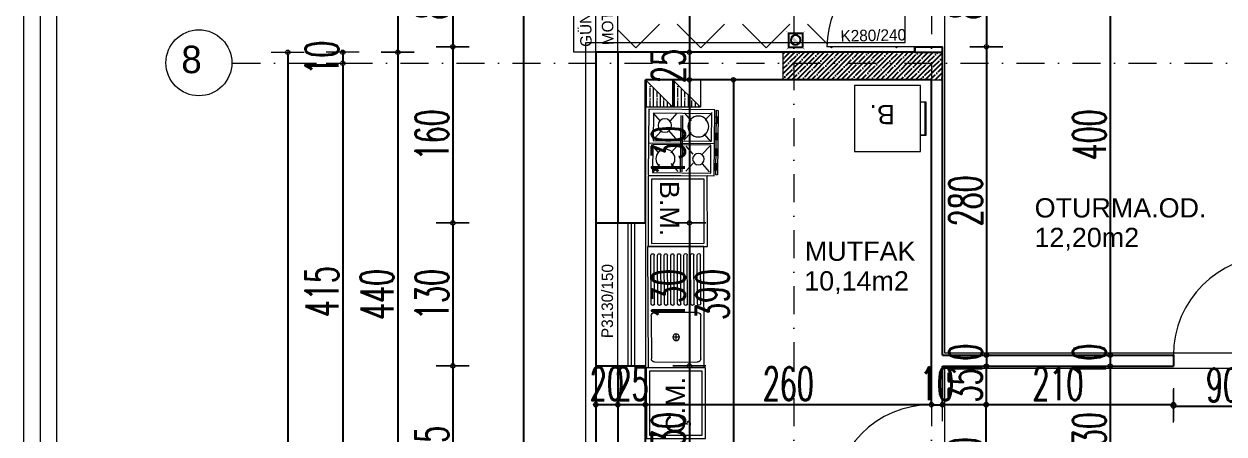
# Model space of a CAD drawing. Header units: millimetres. Extents: x -16104 to 67872, y -88009 to 12107.
# Drawn here: x 10302 to 11393, y 11078 to 11451 of the extents above; entities that cross this region are included whole.
import ezdxf

# ---------------------------------------------------------------- set-up
doc = ezdxf.new("R2010")
doc.units = ezdxf.units.MM
doc.linetypes.add('ACAD_ISO07W100', pattern=[3, 0, -3])
doc.linetypes.add('DASHDOTX2', pattern=[50.8, 25.4, -12.7, 0, -12.7])
doc.layers.get('0').update_dxf_attribs({"color": 241})
for name, color, linetype, lineweight in [('AKS', 1, 'ACAD_ISO07W100', 5), ('akslar', 144, 'Continuous', 20), ('baca', 46, 'Continuous', 5), ('balkon', 6, 'Continuous', 5), ('c05', 32, 'Continuous', 13), ('duvar', 123, 'Continuous', 25), ('emsal&kolon', 1, 'Continuous', 5), ('kapı', 3, 'Continuous', 5), ('OLCU', 54, 'Continuous', 13), ('pencere', 5, 'Continuous', 5), ('POZ', 36, 'Continuous', 18), ('SıVA', 40, 'Continuous', 9), ('tefriş', 30, 'Continuous', 5), ('ÖLÇÜ', 252, 'Continuous', 20)]:
    doc.layers.add(name, color=color, linetype=linetype, lineweight=lineweight)
doc.styles.add('DIM', font='Txttw.shx', dxfattribs={"width": 0.6})
doc.styles.add('M2', font='stylu.ttf', dxfattribs={"height": 10})
doc.dimstyles.new('50', dxfattribs={"dimscale": 0, "dimtxt": 30, "dimasz": 1, "dimexe": 0, "dimexo": 2, "dimgap": 4, "dimtad": 1, "dimdec": 0, "dimzin": 0, "dimdsep": 46, "dimtxsty": 'DIM', "dimblk1": 'DOT', "dimblk2": 'DOT', "dimsah": 1, "dimcen": 1.5, "dimdle": 3, "dimse1": 1, "dimse2": 1, "dimclrd": 256, "dimclre": 9, "dimclrt": 256, "dimadec": 0, "dimazin": 0, "dimtfac": 0.24, "dimtdec": 0, "dimtix": 1, "dimtmove": 2, "dimatfit": 3, "dimldrblk": 'DOT', "dimfxl": 0, "dimtolj": 1, "dimtzin": 15, "dimarcsym": 0})

# ---------------------------------------------------------------- blocks, each defined once
blk = doc.blocks.new('DOT')
for p, q in [((0, 15), (0, -15)), ((-2, 0), (0, 0)), ((2, 0), (0, 0))]:
    blk.add_line(p, q)
blk.add_circle((0, 0), 2)
blk = doc.blocks.new('*D976')
at = {"layer": 'Defpoints', "color": 0, "transparency": 16777216}
for p in [(10907.2, 11575), (10907.2, 11425), (10907.2, 11425)]:
    blk.add_point(p, dxfattribs=at)
at = {"layer": 'OLCU', "lineweight": -2, "transparency": 16777216}
blk.add_line((10907.2, 11574), (10907.2, 11426), dxfattribs=at)
for p, rotation in [((10907.2, 11575), 90), ((10907.2, 11425), 270)]:
    blk.add_blockref('DOT', p, dxfattribs=dict(at, rotation=rotation))
at = {"layer": 'OLCU', "transparency": 16777216, "insert": (10888.2, 11500), "char_height": 30, "attachment_point": 5, "rotation": 90, "style": 'DIM'}
blk.add_mtext('\\A1;150', dxfattribs=at)
blk = doc.blocks.new('*D977')
at = {"layer": 'Defpoints', "color": 0, "transparency": 16777216}
for p in [(10907.2, 11425), (10907.2, 11400), (10907.2, 11400)]:
    blk.add_point(p, dxfattribs=at)
at = {"layer": 'OLCU', "lineweight": -2, "transparency": 16777216}
for p, q in [((10907.2, 11426), (10907.2, 11427)), ((10907.2, 11425), (10907.2, 11400)), ((10907.2, 11399), (10907.2, 11398))]:
    blk.add_line(p, q, dxfattribs=at)
for p, rotation in [((10907.2, 11425), 270), ((10907.2, 11400), 90)]:
    blk.add_blockref('DOT', p, dxfattribs=dict(at, rotation=rotation))
at = {"layer": 'OLCU', "transparency": 16777216, "insert": (10888.2, 11412.5), "char_height": 30, "attachment_point": 5, "rotation": 90, "style": 'DIM'}
blk.add_mtext('\\A1;25', dxfattribs=at)
blk = doc.blocks.new('*D978')
at = {"layer": 'Defpoints', "color": 0, "transparency": 16777216}
for p in [(10867.2, 11400), (10867.2, 11269.9), (10907.2, 11269.9)]:
    blk.add_point(p, dxfattribs=at)
at = {"layer": 'OLCU', "lineweight": -2, "transparency": 16777216}
blk.add_line((10907.2, 11399), (10907.2, 11270.9), dxfattribs=at)
for p, rotation in [((10907.2, 11400), 90), ((10907.2, 11269.9), 270)]:
    blk.add_blockref('DOT', p, dxfattribs=dict(at, rotation=rotation))
at = {"layer": 'OLCU', "transparency": 16777216, "insert": (10888.2, 11335), "char_height": 30, "attachment_point": 5, "rotation": 90, "style": 'DIM'}
blk.add_mtext('\\A1;130', dxfattribs=at)
blk = doc.blocks.new('*D979')
at = {"layer": 'Defpoints', "color": 0, "transparency": 16777216}
for p in [(10867.2, 11269.9), (10867.2, 11139.9), (10907.2, 11139.9)]:
    blk.add_point(p, dxfattribs=at)
at = {"layer": 'OLCU', "lineweight": -2, "transparency": 16777216}
blk.add_line((10907.2, 11268.9), (10907.2, 11140.9), dxfattribs=at)
for p, rotation in [((10907.2, 11269.9), 90), ((10907.2, 11139.9), 270)]:
    blk.add_blockref('DOT', p, dxfattribs=dict(at, rotation=rotation))
at = {"layer": 'OLCU', "transparency": 16777216, "insert": (10888.2, 11204.9), "char_height": 30, "attachment_point": 5, "rotation": 90, "style": 'DIM'}
blk.add_mtext('\\A1;130', dxfattribs=at)
blk = doc.blocks.new('*D516')
at = {"layer": 'Defpoints', "color": 0, "transparency": 16777216}
for p in [(10867.2, 11139.9), (10867.2, 11009.7), (10907.2, 11009.7)]:
    blk.add_point(p, dxfattribs=at)
at = {"layer": 'OLCU', "lineweight": -2, "transparency": 16777216}
blk.add_line((10907.2, 11138.9), (10907.2, 11010.7), dxfattribs=at)
for p, rotation in [((10907.2, 11139.9), 90), ((10907.2, 11009.7), 270)]:
    blk.add_blockref('DOT', p, dxfattribs=dict(at, rotation=rotation))
at = {"layer": 'OLCU', "transparency": 16777216, "insert": (10888.2, 11074.8), "char_height": 30, "attachment_point": 5, "rotation": 90, "style": 'DIM'}
blk.add_mtext('\\A1;130', dxfattribs=at)
blk = doc.blocks.new('*D519')
at = {"layer": 'Defpoints', "color": 0, "transparency": 16777216}
for p in [(10917.2, 11400), (10922.2, 11009.7), (10947.2, 11009.7)]:
    blk.add_point(p, dxfattribs=at)
at = {"layer": 'OLCU', "lineweight": -2, "transparency": 16777216}
blk.add_line((10947.2, 11399), (10947.2, 11010.7), dxfattribs=at)
for p, rotation in [((10947.2, 11400), 90), ((10947.2, 11009.7), 270)]:
    blk.add_blockref('DOT', p, dxfattribs=dict(at, rotation=rotation))
at = {"layer": 'OLCU', "transparency": 16777216, "insert": (10928.2, 11204.9), "char_height": 30, "attachment_point": 5, "rotation": 90, "style": 'DIM'}
blk.add_mtext('\\A1;390', dxfattribs=at)
blk = doc.blocks.new('*D526')
at = {"layer": 'Defpoints', "color": 0, "transparency": 16777216}
for p in [(11120.5, 11510), (11120.5, 11430), (11177.2, 11430)]:
    blk.add_point(p, dxfattribs=at)
at = {"layer": 'OLCU', "lineweight": -2, "transparency": 16777216}
blk.add_line((11177.2, 11509), (11177.2, 11431), dxfattribs=at)
for p, rotation in [((11177.2, 11510), 90), ((11177.2, 11430), 270)]:
    blk.add_blockref('DOT', p, dxfattribs=dict(at, rotation=rotation))
at = {"layer": 'OLCU', "transparency": 16777216, "insert": (11158.2, 11470), "char_height": 30, "attachment_point": 5, "rotation": 90, "style": 'DIM'}
blk.add_mtext('\\A1;80', dxfattribs=at)
blk = doc.blocks.new('*D985')
at = {"layer": 'Defpoints', "color": 0, "transparency": 16777216}
for p in [(11137.2, 11430), (11137.2, 11149.7), (11177.2, 11149.7)]:
    blk.add_point(p, dxfattribs=at)
at = {"layer": 'OLCU', "lineweight": -2, "transparency": 16777216}
blk.add_line((11177.2, 11429), (11177.2, 11150.7), dxfattribs=at)
for p, rotation in [((11177.2, 11430), 90), ((11177.2, 11149.7), 270)]:
    blk.add_blockref('DOT', p, dxfattribs=dict(at, rotation=rotation))
at = {"layer": 'OLCU', "transparency": 16777216, "insert": (11158.2, 11289.9), "char_height": 30, "attachment_point": 5, "rotation": 90, "style": 'DIM'}
blk.add_mtext('\\A1;280', dxfattribs=at)
blk = doc.blocks.new('*D527')
at = {"layer": 'Defpoints', "color": 0, "transparency": 16777216}
for p in [(11177.2, 11149.7), (11177.2, 11139.7), (11177.2, 11139.7)]:
    blk.add_point(p, dxfattribs=at)
at = {"layer": 'OLCU', "lineweight": -2, "transparency": 16777216}
for p, q in [((11177.2, 11150.7), (11177.2, 11151.7)), ((11177.2, 11149.7), (11177.2, 11139.7)), ((11177.2, 11138.7), (11177.2, 11137.7))]:
    blk.add_line(p, q, dxfattribs=at)
for p, rotation in [((11177.2, 11149.7), 270), ((11177.2, 11139.7), 90)]:
    blk.add_blockref('DOT', p, dxfattribs=dict(at, rotation=rotation))
at = {"layer": 'OLCU', "transparency": 16777216, "insert": (11158.2, 11144.7), "char_height": 30, "attachment_point": 5, "rotation": 90, "style": 'DIM'}
blk.add_mtext('\\A1;10', dxfattribs=at)
blk = doc.blocks.new('*D986')
at = {"layer": 'Defpoints', "color": 0, "transparency": 16777216}
for p in [(11137.2, 11139.7), (11137.2, 11104.7), (11177.1, 11104.7)]:
    blk.add_point(p, dxfattribs=at)
at = {"layer": 'OLCU', "lineweight": -2, "transparency": 16777216}
for p, q in [((11177.1, 11140.7), (11177.1, 11141.7)), ((11177.1, 11139.7), (11177.1, 11104.7)), ((11177.1, 11103.7), (11177.1, 11102.7))]:
    blk.add_line(p, q, dxfattribs=at)
for p, rotation in [((11177.1, 11139.7), 270), ((11177.1, 11104.7), 90)]:
    blk.add_blockref('DOT', p, dxfattribs=dict(at, rotation=rotation))
at = {"layer": 'OLCU', "transparency": 16777216, "insert": (11158.1, 11122.2), "char_height": 30, "attachment_point": 5, "rotation": 90, "style": 'DIM'}
blk.add_mtext('\\A1;35', dxfattribs=at)
blk = doc.blocks.new('*D528')
at = {"layer": 'Defpoints', "color": 0, "transparency": 16777216}
for p in [(11137.2, 11104.7), (11137.2, 11014.7), (11176.8, 11014.7)]:
    blk.add_point(p, dxfattribs=at)
at = {"layer": 'OLCU', "lineweight": -2, "transparency": 16777216}
blk.add_line((11176.8, 11103.7), (11176.8, 11015.7), dxfattribs=at)
for p, rotation in [((11176.8, 11104.7), 90), ((11176.8, 11014.7), 270)]:
    blk.add_blockref('DOT', p, dxfattribs=dict(at, rotation=rotation))
at = {"layer": 'OLCU', "transparency": 16777216, "insert": (11157.8, 11059.7), "char_height": 30, "attachment_point": 5, "rotation": 90, "style": 'DIM'}
blk.add_mtext('\\A1;90', dxfattribs=at)
blk = doc.blocks.new('*D987')
at = {"layer": 'Defpoints', "color": 0, "transparency": 16777216}
for p in [(11289.7, 11550), (11289.7, 11149.7), (11289.7, 11149.7)]:
    blk.add_point(p, dxfattribs=at)
at = {"layer": 'OLCU', "lineweight": -2, "transparency": 16777216}
blk.add_line((11289.7, 11549), (11289.7, 11150.7), dxfattribs=at)
for p, rotation in [((11289.7, 11550), 90), ((11289.7, 11149.7), 270)]:
    blk.add_blockref('DOT', p, dxfattribs=dict(at, rotation=rotation))
at = {"layer": 'OLCU', "transparency": 16777216, "insert": (11270.7, 11349.9), "char_height": 30, "attachment_point": 5, "rotation": 90, "style": 'DIM'}
blk.add_mtext('\\A1;400', dxfattribs=at)
blk = doc.blocks.new('*D533')
at = {"layer": 'Defpoints', "color": 0, "transparency": 16777216}
for p in [(11289.7, 11149.7), (11289.7, 11139.7), (11289.7, 11139.7)]:
    blk.add_point(p, dxfattribs=at)
at = {"layer": 'OLCU', "lineweight": -2, "transparency": 16777216}
for p, q in [((11289.7, 11150.7), (11289.7, 11151.7)), ((11289.7, 11149.7), (11289.7, 11139.7)), ((11289.7, 11138.7), (11289.7, 11137.7))]:
    blk.add_line(p, q, dxfattribs=at)
for p, rotation in [((11289.7, 11149.7), 270), ((11289.7, 11139.7), 90)]:
    blk.add_blockref('DOT', p, dxfattribs=dict(at, rotation=rotation))
at = {"layer": 'OLCU', "transparency": 16777216, "insert": (11270.7, 11144.7), "char_height": 30, "attachment_point": 5, "rotation": 90, "style": 'DIM'}
blk.add_mtext('\\A1;10', dxfattribs=at)
blk = doc.blocks.new('*D534')
at = {"layer": 'Defpoints', "color": 0, "transparency": 16777216}
for p in [(11289.7, 11139.7), (11289.7, 11009.7), (11289.7, 11009.7)]:
    blk.add_point(p, dxfattribs=at)
at = {"layer": 'OLCU', "lineweight": -2, "transparency": 16777216}
blk.add_line((11289.7, 11138.7), (11289.7, 11010.7), dxfattribs=at)
for p, rotation in [((11289.7, 11139.7), 90), ((11289.7, 11009.7), 270)]:
    blk.add_blockref('DOT', p, dxfattribs=dict(at, rotation=rotation))
at = {"layer": 'OLCU', "transparency": 16777216, "insert": (11270.7, 11074.7), "char_height": 30, "attachment_point": 5, "rotation": 90, "style": 'DIM'}
blk.add_mtext('\\A1;130', dxfattribs=at)
blk = doc.blocks.new('*D575')
at = {"layer": 'Defpoints', "color": 0, "transparency": 16777216}
for p in [(11127.2, 11104.7), (11137.2, 11104.7), (11137.2, 11104.7)]:
    blk.add_point(p, dxfattribs=at)
at = {"layer": 'OLCU', "lineweight": -2, "transparency": 16777216}
for p, q in [((11126.2, 11104.7), (11125.2, 11104.7)), ((11127.2, 11104.7), (11137.2, 11104.7)), ((11138.2, 11104.7), (11139.2, 11104.7))]:
    blk.add_line(p, q, dxfattribs=at)
blk.add_blockref('DOT', (11127.2, 11104.7), dxfattribs=at)
at = {"layer": 'OLCU', "lineweight": -2, "transparency": 16777216, "rotation": 180}
blk.add_blockref('DOT', (11137.2, 11104.7), dxfattribs=at)
at = {"layer": 'OLCU', "transparency": 16777216, "insert": (11132.2, 11123.7), "char_height": 30, "attachment_point": 5, "style": 'DIM'}
blk.add_mtext('\\A1;10', dxfattribs=at)
blk = doc.blocks.new('*D576')
at = {"layer": 'Defpoints', "color": 0, "transparency": 16777216}
for p in [(10867.2, 11104.7), (10867.2, 11104.7), (11127.2, 11104.7)]:
    blk.add_point(p, dxfattribs=at)
at = {"layer": 'OLCU', "lineweight": -2, "transparency": 16777216}
blk.add_line((11126.2, 11104.7), (10868.2, 11104.7), dxfattribs=at)
at = {"layer": 'OLCU', "lineweight": -2, "transparency": 16777216, "rotation": 180}
blk.add_blockref('DOT', (10867.2, 11104.7), dxfattribs=at)
at = {"layer": 'OLCU', "lineweight": -2, "transparency": 16777216}
blk.add_blockref('DOT', (11127.2, 11104.7), dxfattribs=at)
at = {"layer": 'OLCU', "transparency": 16777216, "insert": (10997.2, 11123.7), "char_height": 30, "attachment_point": 5, "style": 'DIM'}
blk.add_mtext('\\A1;260', dxfattribs=at)
blk = doc.blocks.new('*D577')
at = {"layer": 'Defpoints', "color": 0, "transparency": 16777216}
for p in [(10842.2, 11104.7), (10842.2, 11104.7), (10867.2, 11104.7)]:
    blk.add_point(p, dxfattribs=at)
at = {"layer": 'OLCU', "lineweight": -2, "transparency": 16777216}
for p, q in [((10841.2, 11104.7), (10840.2, 11104.7)), ((10867.2, 11104.7), (10842.2, 11104.7)), ((10868.2, 11104.7), (10869.2, 11104.7))]:
    blk.add_line(p, q, dxfattribs=at)
blk.add_blockref('DOT', (10842.2, 11104.7), dxfattribs=at)
at = {"layer": 'OLCU', "lineweight": -2, "transparency": 16777216, "rotation": 180}
blk.add_blockref('DOT', (10867.2, 11104.7), dxfattribs=at)
at = {"layer": 'OLCU', "transparency": 16777216, "insert": (10854.7, 11123.7), "char_height": 30, "attachment_point": 5, "style": 'DIM'}
blk.add_mtext('\\A1;25', dxfattribs=at)
blk = doc.blocks.new('*D578')
at = {"layer": 'Defpoints', "color": 0, "transparency": 16777216}
for p in [(10822.2, 11104.7), (10822.2, 11104.7), (10842.2, 11104.7)]:
    blk.add_point(p, dxfattribs=at)
at = {"layer": 'OLCU', "lineweight": -2, "transparency": 16777216}
for p, q in [((10821.2, 11104.7), (10820.2, 11104.7)), ((10842.2, 11104.7), (10822.2, 11104.7)), ((10843.2, 11104.7), (10844.2, 11104.7))]:
    blk.add_line(p, q, dxfattribs=at)
blk.add_blockref('DOT', (10822.2, 11104.7), dxfattribs=at)
at = {"layer": 'OLCU', "lineweight": -2, "transparency": 16777216, "rotation": 180}
blk.add_blockref('DOT', (10842.2, 11104.7), dxfattribs=at)
at = {"layer": 'OLCU', "transparency": 16777216, "insert": (10832.2, 11123.7), "char_height": 30, "attachment_point": 5, "style": 'DIM'}
blk.add_mtext('\\A1;20', dxfattribs=at)
blk = doc.blocks.new('*D1017')
at = {"layer": 'Defpoints', "color": 0, "transparency": 16777216}
for p in [(11137.2, 11139.7), (11347.2, 11139.7), (11347.2, 11104.8)]:
    blk.add_point(p, dxfattribs=at)
at = {"layer": 'OLCU', "lineweight": -2, "transparency": 16777216}
blk.add_line((11138.2, 11104.8), (11346.2, 11104.8), dxfattribs=at)
at = {"layer": 'OLCU', "lineweight": -2, "transparency": 16777216, "rotation": 180}
blk.add_blockref('DOT', (11137.2, 11104.8), dxfattribs=at)
at = {"layer": 'OLCU', "lineweight": -2, "transparency": 16777216}
blk.add_blockref('DOT', (11347.2, 11104.8), dxfattribs=at)
at = {"layer": 'OLCU', "transparency": 16777216, "insert": (11242.2, 11123.8), "char_height": 30, "attachment_point": 5, "style": 'DIM'}
blk.add_mtext('\\A1;210', dxfattribs=at)
blk = doc.blocks.new('*D1018')
at = {"layer": 'Defpoints', "color": 0, "transparency": 16777216}
for p in [(11347.2, 11139.7), (11437.2, 11139.7), (11437.2, 11103.5)]:
    blk.add_point(p, dxfattribs=at)
at = {"layer": 'OLCU', "lineweight": -2, "transparency": 16777216}
blk.add_line((11348.2, 11103.5), (11436.2, 11103.5), dxfattribs=at)
at = {"layer": 'OLCU', "lineweight": -2, "transparency": 16777216, "rotation": 180}
blk.add_blockref('DOT', (11347.2, 11103.5), dxfattribs=at)
at = {"layer": 'OLCU', "lineweight": -2, "transparency": 16777216}
blk.add_blockref('DOT', (11437.2, 11103.5), dxfattribs=at)
at = {"layer": 'OLCU', "transparency": 16777216, "insert": (11392.2, 11122.5), "char_height": 30, "attachment_point": 5, "style": 'DIM'}
blk.add_mtext('\\A1;90', dxfattribs=at)
blk = doc.blocks.new('*D671')
at = {"layer": 'Defpoints', "color": 0, "transparency": 16777216}
for p in [(10992.2, 11790), (11002.1, 10777.8), (11002.1, 10742.8)]:
    blk.add_point(p, dxfattribs=at)
at = {"layer": 'OLCU', "lineweight": -2, "transparency": 16777216}
for p, q in [((10991.2, 10777.8), (10990.2, 10777.8)), ((10992.2, 10777.8), (11002.1, 10777.8)), ((11003.1, 10777.8), (11004.1, 10777.8))]:
    blk.add_line(p, q, dxfattribs=at)
blk.add_blockref('DOT', (10992.2, 10777.8), dxfattribs=at)
at = {"layer": 'OLCU', "lineweight": -2, "transparency": 16777216, "rotation": 180}
blk.add_blockref('DOT', (11002.1, 10777.8), dxfattribs=at)
at = {"layer": 'OLCU', "transparency": 16777216, "insert": (10997.1, 10796.8), "char_height": 30, "attachment_point": 5, "style": 'DIM'}
blk.add_mtext('\\A1;10', dxfattribs=at)
blk = doc.blocks.new('*D673')
at = {"layer": 'Defpoints', "color": 0, "transparency": 16777216}
for p in [(11127.2, 11825), (11632.1, 11825), (11632.1, 10777.8)]:
    blk.add_point(p, dxfattribs=at)
at = {"layer": 'OLCU', "lineweight": -2, "transparency": 16777216}
blk.add_line((11128.2, 11825), (11631.1, 11825), dxfattribs=at)
at = {"layer": 'OLCU', "lineweight": -2, "transparency": 16777216, "rotation": 180}
blk.add_blockref('DOT', (11127.2, 11825), dxfattribs=at)
at = {"layer": 'OLCU', "lineweight": -2, "transparency": 16777216}
blk.add_blockref('DOT', (11632.1, 11825), dxfattribs=at)
at = {"layer": 'OLCU', "transparency": 16777216, "insert": (11379.6, 11844), "char_height": 30, "attachment_point": 5, "style": 'DIM'}
blk.add_mtext('\\A1;505', dxfattribs=at)
blk = doc.blocks.new('*D681')
at = {"layer": 'Defpoints', "color": 0, "transparency": 16777216}
for p in [(10742.2, 11269.9), (10692.2, 11139.9), (10742.2, 11139.9)]:
    blk.add_point(p, dxfattribs=at)
at = {"layer": 'OLCU', "lineweight": -2, "transparency": 16777216}
blk.add_line((10692.2, 11268.9), (10692.2, 11140.9), dxfattribs=at)
for p, rotation in [((10692.2, 11269.9), 90), ((10692.2, 11139.9), 270)]:
    blk.add_blockref('DOT', p, dxfattribs=dict(at, rotation=rotation))
at = {"layer": 'OLCU', "transparency": 16777216, "insert": (10673.2, 11204.9), "char_height": 30, "attachment_point": 5, "rotation": 90, "style": 'DIM'}
blk.add_mtext('\\A1;130', dxfattribs=at)
blk = doc.blocks.new('*D682')
at = {"layer": 'Defpoints', "color": 0, "transparency": 16777216}
for p in [(10742.2, 11139.9), (10692.2, 10984.7), (10742.2, 10984.7)]:
    blk.add_point(p, dxfattribs=at)
at = {"layer": 'OLCU', "lineweight": -2, "transparency": 16777216}
blk.add_line((10692.2, 11138.9), (10692.2, 10985.7), dxfattribs=at)
for p, rotation in [((10692.2, 11139.9), 90), ((10692.2, 10984.7), 270)]:
    blk.add_blockref('DOT', p, dxfattribs=dict(at, rotation=rotation))
at = {"layer": 'OLCU', "transparency": 16777216, "insert": (10673.2, 11062.3), "char_height": 30, "attachment_point": 5, "rotation": 90, "style": 'DIM'}
blk.add_mtext('\\A1;155', dxfattribs=at)
blk = doc.blocks.new('*D691')
at = {"layer": 'Defpoints', "color": 0, "transparency": 16777216}
for p in [(10577.2, 11425), (10542.2, 9615.5), (10577.2, 9615.5)]:
    blk.add_point(p, dxfattribs=at)
at = {"layer": 'OLCU', "lineweight": -2, "transparency": 16777216}
blk.add_line((10542.2, 11424), (10542.2, 9616.5), dxfattribs=at)
for p, rotation in [((10542.2, 11425), 90), ((10542.2, 9615.5), 270)]:
    blk.add_blockref('DOT', p, dxfattribs=dict(at, rotation=rotation))
at = {"layer": 'OLCU', "transparency": 16777216, "insert": (10523.2, 10520.3), "char_height": 30, "attachment_point": 5, "rotation": 90, "style": 'DIM'}
blk.add_mtext('\\A1;1810', dxfattribs=at)
blk = doc.blocks.new('*D717')
at = {"layer": 'Defpoints', "color": 0, "transparency": 16777216}
for p in [(10742.2, 11510), (10692.2, 11430), (10742.2, 11430)]:
    blk.add_point(p, dxfattribs=at)
at = {"layer": 'OLCU', "lineweight": -2, "transparency": 16777216}
blk.add_line((10692.2, 11509), (10692.2, 11431), dxfattribs=at)
for p, rotation in [((10692.2, 11510), 90), ((10692.2, 11430), 270)]:
    blk.add_blockref('DOT', p, dxfattribs=dict(at, rotation=rotation))
at = {"layer": 'OLCU', "transparency": 16777216, "insert": (10673.2, 11470), "char_height": 30, "attachment_point": 5, "rotation": 90, "style": 'DIM'}
blk.add_mtext('\\A1;80', dxfattribs=at)
blk = doc.blocks.new('*D718')
at = {"layer": 'Defpoints', "color": 0, "transparency": 16777216}
for p in [(10742.2, 11430), (10692.2, 11269.9), (10742.2, 11269.9)]:
    blk.add_point(p, dxfattribs=at)
at = {"layer": 'OLCU', "lineweight": -2, "transparency": 16777216}
blk.add_line((10692.2, 11429), (10692.2, 11270.9), dxfattribs=at)
for p, rotation in [((10692.2, 11430), 90), ((10692.2, 11269.9), 270)]:
    blk.add_blockref('DOT', p, dxfattribs=dict(at, rotation=rotation))
at = {"layer": 'OLCU', "transparency": 16777216, "insert": (10673.2, 11350), "char_height": 30, "attachment_point": 5, "rotation": 90, "style": 'DIM'}
blk.add_mtext('\\A1;160', dxfattribs=at)
blk = doc.blocks.new('*D725')
at = {"layer": 'Defpoints', "color": 0, "transparency": 16777216}
for p in [(10742.2, 11425), (10642.2, 10984.7), (10742.2, 10984.7)]:
    blk.add_point(p, dxfattribs=at)
at = {"layer": 'OLCU', "lineweight": -2, "transparency": 16777216}
blk.add_line((10642.2, 11424), (10642.2, 10985.7), dxfattribs=at)
for p, rotation in [((10642.2, 11425), 90), ((10642.2, 10984.7), 270)]:
    blk.add_blockref('DOT', p, dxfattribs=dict(at, rotation=rotation))
at = {"layer": 'OLCU', "transparency": 16777216, "insert": (10623.2, 11204.9), "char_height": 30, "attachment_point": 5, "rotation": 90, "style": 'DIM'}
blk.add_mtext('\\A1;440', dxfattribs=at)
blk = doc.blocks.new('*D726')
at = {"layer": 'Defpoints', "color": 0, "transparency": 16777216}
for p in [(10742.2, 11575), (10642.2, 11425), (10742.2, 11425)]:
    blk.add_point(p, dxfattribs=at)
at = {"layer": 'OLCU', "lineweight": -2, "transparency": 16777216}
blk.add_line((10642.2, 11574), (10642.2, 11426), dxfattribs=at)
for p, rotation in [((10642.2, 11575), 90), ((10642.2, 11425), 270)]:
    blk.add_blockref('DOT', p, dxfattribs=dict(at, rotation=rotation))
at = {"layer": 'OLCU', "transparency": 16777216, "insert": (10623.2, 11500), "char_height": 30, "attachment_point": 5, "rotation": 90, "style": 'DIM'}
blk.add_mtext('\\A1;150', dxfattribs=at)
blk = doc.blocks.new('ocak')
at = {"layer": 'tefriş', "linetype": 'Continuous'}
for p, q in [((16296.7, -4660.2), (16356.7, -4660.2)), ((16296.7, -4720.2), (16296.7, -4660.2)), ((16300.3, -4664.4), (16325.2, -4664.4)), ((16300.3, -4717.4), (16300.3, -4664.4)), ((16307.5, -4670.9), (16300.3, -4664.4)), ((16316.6, -4671.6), (16323.8, -4665.1)), ((16325.2, -4664.4), (16325.2, -4717.4)), ((16327.1, -4660.2), (16327.1, -4720.2)), ((16336, -4669.4), (16328.8, -4663)), ((16328.8, -4664), (16354.1, -4664)), ((16328.8, -4717), (16328.8, -4664)), ((16346.9, -4670.5), (16354.1, -4664)), ((16354.1, -4664), (16354.1, -4717)), ((16356.7, -4660.2), (16356.7, -4720.2)), ((16323, -4685), (16315.8, -4678.5)), ((16300, -4685.7), (16307.2, -4679.2)), ((16302.1, -4689.3), (16353.4, -4689.3)), ((16328.8, -4687.1), (16336, -4680.6)), ((16353, -4687.5), (16345.8, -4681)), ((16306.8, -4699), (16299.6, -4692.6)), ((16302.1, -4690.7), (16353.4, -4690.7)), ((16317.3, -4698.7), (16324.5, -4692.2)), ((16337.1, -4700.9), (16329.9, -4694.3)), ((16345.4, -4700.9), (16352.7, -4694.3)), ((16298.9, -4717.8), (16306.1, -4711.3)), ((16325.6, -4717.1), (16318.4, -4710.6)), ((16329.6, -4716), (16336.8, -4709.5)), ((16353, -4716), (16345.8, -4709.5)), ((16356.7, -4720.2), (16296.7, -4720.2)), ((16297, -4721.7), (16297, -4723.2)), ((16355.5, -4721.7), (16297, -4721.7)), ((16325.2, -4717.4), (16300.3, -4717.4)), ((16308.9, -4720.3), (16302.8, -4720.3)), ((16302.8, -4720.3), (16302.8, -4722.5)), ((16302.8, -4722.5), (16308.9, -4722.5)), ((16308.9, -4722.5), (16308.9, -4720.3)), ((16317.6, -4720.3), (16317.6, -4722.5)), ((16323.8, -4720.3), (16317.6, -4720.3)), ((16317.6, -4722.5), (16323.8, -4722.5)), ((16323.8, -4722.5), (16323.8, -4720.3)), ((16354.1, -4717), (16328.8, -4717)), ((16338.2, -4720.6), (16332.1, -4720.6)), ((16332.1, -4720.6), (16332.1, -4722.8)), ((16338.2, -4722.8), (16338.2, -4720.6)), ((16345.4, -4720.3), (16345.4, -4722.5)), ((16351.5, -4720.3), (16345.4, -4720.3)), ((16345.4, -4722.5), (16351.5, -4722.5)), ((16351.5, -4722.5), (16351.5, -4720.3)), ((16355.5, -4723.2), (16355.5, -4721.7)), ((16297, -4723.2), (16355.5, -4723.2)), ((16332.1, -4722.8), (16338.2, -4722.8))]:
    blk.add_line(p, q, dxfattribs=at).dxf.unprotected_set("ltscale", 0)
for centre, radius in [((16341.6, -4675.7), 8.68), ((16311.3, -4674.8), 6.15), ((16311.9, -4705.3), 9.47), ((16341.5, -4705.7), 5.22)]:
    blk.add_circle(centre, radius, dxfattribs=at).dxf.unprotected_set("ltscale", 0)
blk = doc.blocks.new('öu')
at = {"layer": 'tefriş'}
for points in [[(2091, -468.9), (2091, -404.7), (2037.2, -404.7), (2037.2, -468.9)], [(2088, -465.9), (2088, -407.7), (2040.2, -407.7), (2040.2, -465.9)]]:
    blk.add_lwpolyline(points, close=True, dxfattribs=at)
at = {"layer": 'tefriş', "insert": (2047.9, -459.4), "char_height": 17.5, "width": 1076.841, "attachment_point": 9, "rotation": 270}
blk.add_mtext('{\\fArial|b0|i0|c162|p34;B.M.}', dxfattribs=at)
blk = doc.blocks.new('nb')
at = {"layer": 'tefriş'}
for points in [[(2093.6, -356.3), (2093.6, -292.1), (2039.8, -292.1), (2039.8, -356.3)], [(2090.6, -353.3), (2090.6, -295.1), (2042.8, -295.1), (2042.8, -353.3)]]:
    blk.add_lwpolyline(points, close=True, dxfattribs=at)
at = {"layer": 'tefriş', "insert": (2053, -348), "char_height": 17.5, "width": 1076.841, "attachment_point": 9, "rotation": 270}
blk.add_mtext('{\\fArial|b0|i0|c162|p34;Ç.M.}', dxfattribs=at)
blk = doc.blocks.new('new block')
at = {"layer": 'tefriş'}
for p, q in [((1269.9, 5670.3), (1379.9, 5670.3)), ((1269.9, 5619.3), (1269.9, 5670.3)), ((1274.9, 5625.3), (1274.9, 5664.3)), ((1277.9, 5667.3), (1316.9, 5667.3)), ((1319.9, 5664.3), (1319.9, 5625.3)), ((1327.9, 5667.3), (1371.9, 5667.3)), ((1327.9, 5664.3), (1371.9, 5664.3)), ((1327.9, 5661.3), (1371.9, 5661.3)), ((1379.9, 5670.3), (1379.9, 5619.3)), ((1327.9, 5658.3), (1371.9, 5658.3)), ((1327.9, 5655.3), (1371.9, 5655.3)), ((1327.9, 5652.3), (1371.9, 5652.3)), ((1294.4, 5644.8), (1300.4, 5644.8)), ((1297.4, 5647.8), (1297.4, 5641.8)), ((1327.9, 5649.3), (1371.9, 5649.3)), ((1327.9, 5646.3), (1371.9, 5646.3)), ((1327.9, 5643.3), (1371.9, 5643.3)), ((1327.9, 5640.3), (1371.9, 5640.3)), ((1327.9, 5637.3), (1371.9, 5637.3)), ((1327.9, 5634.3), (1371.9, 5634.3)), ((1327.9, 5631.3), (1371.9, 5631.3)), ((1327.9, 5628.3), (1371.9, 5628.3)), ((1379.9, 5619.3), (1269.9, 5619.3)), ((1316.9, 5622.3), (1277.9, 5622.3)), ((1327.9, 5625.3), (1371.9, 5625.3)), ((1327.9, 5622.3), (1371.9, 5622.3))]:
    blk.add_line(p, q, dxfattribs=at)
blk.add_circle((1297.4, 5644.8), 3, dxfattribs=at)
for centre, radius, start, end in [((1277.9, 5664.3), 3, 90, 180), ((1316.9, 5664.3), 3, 0, 90), ((1327.9, 5665.8), 1.5, 90, 270), ((1327.9, 5659.8), 1.5, 90, 270), ((1371.9, 5665.8), 1.5, 270, 90), ((1371.9, 5659.8), 1.5, 270, 90), ((1327.9, 5653.8), 1.5, 90, 270), ((1371.9, 5653.8), 1.5, 270, 90), ((1327.9, 5647.8), 1.5, 90, 270), ((1327.9, 5641.8), 1.5, 90, 270), ((1371.9, 5647.8), 1.5, 270, 90), ((1371.9, 5641.8), 1.5, 270, 90), ((1327.9, 5635.8), 1.5, 90, 270), ((1327.9, 5629.8), 1.5, 90, 270), ((1371.9, 5635.8), 1.5, 270, 90), ((1371.9, 5629.8), 1.5, 270, 90), ((1277.9, 5625.3), 3, 180, 270), ((1316.9, 5625.3), 3, 270, 0), ((1327.9, 5623.8), 1.5, 90, 270), ((1371.9, 5623.8), 1.5, 270, 90)]:
    blk.add_arc(centre, radius, start, end, dxfattribs=at)
blk = doc.blocks.new('*D758')
at = {"layer": 'Defpoints', "color": 0, "transparency": 16777216}
for p in [(10642.2, 11425), (10592.2, 11415), (10642.2, 11415)]:
    blk.add_point(p, dxfattribs=at)
at = {"layer": 'OLCU', "lineweight": -2, "transparency": 16777216}
for p, q in [((10592.2, 11426), (10592.2, 11427)), ((10592.2, 11425), (10592.2, 11415)), ((10592.2, 11414), (10592.2, 11413))]:
    blk.add_line(p, q, dxfattribs=at)
for p, rotation in [((10592.2, 11425), 270), ((10592.2, 11415), 90)]:
    blk.add_blockref('DOT', p, dxfattribs=dict(at, rotation=rotation))
at = {"layer": 'OLCU', "transparency": 16777216, "insert": (10573.2, 11420), "char_height": 30, "attachment_point": 5, "rotation": 90, "style": 'DIM'}
blk.add_mtext('\\A1;10', dxfattribs=at)
blk = doc.blocks.new('*D759')
at = {"layer": 'Defpoints', "color": 0, "transparency": 16777216}
for p in [(10592.2, 11415), (10592.2, 10999.7), (10592.2, 10999.7)]:
    blk.add_point(p, dxfattribs=at)
at = {"layer": 'OLCU', "lineweight": -2, "transparency": 16777216}
blk.add_line((10592.2, 11414), (10592.2, 11000.7), dxfattribs=at)
for p, rotation in [((10592.2, 11415), 90), ((10592.2, 10999.7), 270)]:
    blk.add_blockref('DOT', p, dxfattribs=dict(at, rotation=rotation))
at = {"layer": 'OLCU', "transparency": 16777216, "insert": (10573.2, 11207.4), "char_height": 30, "attachment_point": 5, "rotation": 90, "style": 'DIM'}
blk.add_mtext('\\A1;415', dxfattribs=at)
blk = doc.blocks.new('*D424')
at = {"layer": 'Defpoints', "color": 0, "transparency": 16777216}
for p in [(10756.8, 11575), (10756.8, 11575), (10756.8, 9465.5)]:
    blk.add_point(p, dxfattribs=at)
at = {"layer": 'OLCU', "lineweight": -2, "transparency": 16777216}
blk.add_line((10756.8, 9466.5), (10756.8, 11574), dxfattribs=at)
for p, rotation in [((10756.8, 11575), 90), ((10756.8, 9465.5), 270)]:
    blk.add_blockref('DOT', p, dxfattribs=dict(at, rotation=rotation))
at = {"layer": 'OLCU', "transparency": 16777216, "insert": (10737.8, 10520.3), "char_height": 30, "attachment_point": 5, "rotation": 90, "style": 'DIM'}
blk.add_mtext('\\A1;2110', dxfattribs=at)
blk = doc.blocks.new('A$C412C2498')
at = {"color": 5, "const_width": 0.6}
for points in [[(3.6, 24.3), (0.2, 27)], [(23.8, 24.3), (27.3, 27)], [(3.6, 3), (0.2, 0.2)], [(23.8, 3), (27.3, 0.2)]]:
    blk.add_lwpolyline(points, dxfattribs=at)
at = {"color": 5}
blk.add_lwpolyline([(23.8, 24.3), (3.6, 24.3), (3.6, 3), (23.8, 3)], close=True, dxfattribs=at)
at = {"const_width": 0.1}
for points in [[(6.7, 12.2), (14.6, 20.2)], [(6.8, 14.5), (12.4, 20.1)], [(7.1, 10.4), (16.4, 19.7)], [(7.9, 9.1), (17.8, 19)], [(8.8, 8), (18.9, 18.1)], [(10, 7.1), (19.8, 16.9)], [(11.3, 6.4), (20.4, 15.6)], [(13, 6), (20.8, 13.8)], [(14.8, 6.1), (20.8, 12.1)], [(17.4, 7), (19.8, 9.4)]]:
    blk.add_lwpolyline(points, dxfattribs=at)
blk.add_circle((13.7, 13.1), 7.12)
blk = doc.blocks.new('A$C5E2C1EC0')
at = {"xscale": 0.6105719971092185, "yscale": 0.6105719971092185, "zscale": 0.6105719971092185}
blk.add_blockref('A$C412C2498', (0, 0), dxfattribs=at)

msp = doc.modelspace()

# ---------------------------------------------------------------- hatches: boundary and pattern name
h = msp.add_hatch()
h.set_pattern_fill('ANSI35,_O', color=256)
h.set_pattern_definition([(45, (0, 0), (-4.490128, 4.490128), []), (45, (4.49, 0), (-4.490128, 4.490128), [7.9375, -1.5875, 0, -1.5875])])
h.paths.add_polyline_path([(11127.2, 11425), (11112.2, 11425), (11002.1, 11425), (11002.1, 11415), (11127.2, 11415)])
h.paths.add_polyline_path([(11002.1, 11425), (10992.2, 11425), (10992.2, 11415), (11002.1, 11415)])
h.paths.add_polyline_path([(11002.1, 11415), (10992.2, 11415), (10992.2, 11400), (11002.1, 11400)])
h.paths.add_polyline_path([(11127.2, 11415), (11002.1, 11415), (11002.1, 11400), (11127.2, 11400)])
h.paths.add_polyline_path([(11137.2, 11415), (11127.2, 11415), (11127.2, 11400), (11137.2, 11400)])
h.paths.add_polyline_path([(11137.2, 11425), (11127.2, 11425), (11127.2, 11415), (11137.2, 11415)])
at = {"layer": 'ÖLÇÜ'}
h = msp.add_hatch(dxfattribs=at)
h.set_pattern_fill('ANGLE,_O', color=256, scale=6, angle=45)
h.set_pattern_definition([(45, (-3603.393, 17059.605), (-29.63485, 29.63485), [30.48, -11.43]), (135, (-3603.393, 17059.605), (-29.63485, -29.63485), [30.48, -11.43])])
h.paths.add_polyline_path([(10842.2, 11575), (10842.2, 11425), (11002.1, 11425), (11002.1, 11575)])
h.paths.add_polyline_path([(11112.2, 11575), (11002.1, 11575), (11002.1, 11425), (11112.2, 11425), (11112.2, 11430), (11032.2, 11430, -0.414214), (11112.2, 11510)])
h.paths.add_polyline_path([(10810.1, 11551.5), (10854.2, 11551.5), (10854.2, 11506.5), (10810.1, 11506.5)], flags=9)
h.paths.add_polyline_path([(10946.5, 11551.5), (11007.8, 11551.5), (11007.8, 11506.5), (10946.5, 11506.5)], flags=9)
h.paths.add_polyline_path([(10865.7, 11563), (10865.7, 11607.1), (10910.7, 11607.1), (10910.7, 11563)], flags=9)
h.paths.add_polyline_path([(10865.7, 11471.1), (10865.7, 11529), (10910.7, 11529), (10910.7, 11471.1)], flags=24)
h.paths.add_polyline_path([(10865.7, 11390.5), (10865.7, 11434.6), (10910.7, 11434.6), (10910.7, 11390.5)], flags=9)
h.paths.add_polyline_path([(10930.9, 11492.3), (11019.6, 11492.3), (11019.6, 11462.5), (10930.9, 11462.5)], flags=9)
h.paths.add_polyline_path([(10928, 11518.7), (11032.1, 11518.7), (11032.1, 11491.9), (10928, 11491.9)], flags=9)
h.paths.add_polyline_path([(11102.6, 11551.5), (11146.7, 11551.5), (11146.7, 11506.5), (11102.6, 11506.5)], flags=9)
h = msp.add_hatch(dxfattribs=at)
h.set_pattern_fill('ANSI35,_O', color=256, angle=45)
h.set_pattern_definition([(90, (-3603.393, 17059.605), (-6.35, 1e-15), []), (90, (-3600.218, 17062.78), (-6.35, 1e-15), [7.9375, -1.5875, 0, -1.5875])])
h.paths.add_polyline_path([(10867.2, 11400), (10867.2, 11375), (10892.2, 11375)])
h.paths.add_polyline_path([(10892.2, 11400), (10892.2, 11375), (10917.2, 11375)])

# ---------------------------------------------------------------- linework, layer by layer
at = {"layer": 'AKS', "linetype": 'ByBlock'}
msp.add_circle((10461.4, 11415.4), 30, dxfattribs=at)
at = {"layer": 'akslar', "linetype": 'DASHDOTX2'}
for p, q in [((11002.1, 11925), (11002.1, 9115.5)), ((11127.2, 11925), (11127.2, 9115.5)), ((10492, 11415), (13542, 11415))]:
    msp.add_line(p, q, dxfattribs=at)
at = {"layer": 'baca'}
for points in [[(10867.2, 11400), (10892.2, 11400), (10892.2, 11375), (10867.2, 11375), (10867.2, 11400), (10892.2, 11375)], [(10892.2, 11400), (10917.2, 11400), (10917.2, 11375), (10892.2, 11375), (10892.2, 11400), (10917.2, 11375)]]:
    msp.add_lwpolyline(points, dxfattribs=at)
at = {"layer": 'balkon'}
for p, q in [((10802.2, 11425), (10802.2, 11615)), ((10822.2, 11425), (10822.2, 11595)), ((10842.2, 11425), (10842.2, 11575)), ((10822.2, 11425), (10802.2, 11425))]:
    msp.add_line(p, q, dxfattribs=at)
at = {"layer": 'c05'}
for points in [[(13832.7, 8939.6), (13832.7, 8729.3), (10302.4, 8729.3), (10302.4, 12107.1), (13832.7, 12107.1), (13832.7, 10251)], [(13817.7, 8939.6), (13817.7, 8744.3), (10317.4, 8744.3), (10317.4, 12092.1), (13817.7, 12092.1), (13817.7, 10251)], [(13802.7, 8939.6), (13802.7, 8759.3), (10332.4, 8759.3), (10332.4, 12077.1), (13802.7, 12077.1), (13802.7, 10251)]]:
    msp.add_lwpolyline(points, dxfattribs=at)
at = {"layer": 'duvar'}
for p, q in [((10822.2, 11425), (10822.2, 11269.9)), ((10842.2, 11425), (10822.2, 11425)), ((11112.2, 11425), (10842.2, 11425)), ((10842.2, 11425), (10842.2, 11269.9)), ((11112.2, 11425), (11112.2, 11430)), ((11112.2, 11430), (11112.2, 11425)), ((11112.2, 11430), (11137.2, 11430)), ((11112.2, 11425), (11112.2, 11425)), ((11112.2, 11425), (11137.2, 11425)), ((11137.2, 11149.7), (11137.2, 11430)), ((11137.2, 11149.7), (11137.2, 11430)), ((11127.2, 11400), (10867.2, 11400)), ((10867.2, 11269.9), (10867.2, 11400)), ((11127.2, 11104.7), (11127.2, 11400)), ((10822.2, 11269.9), (10867.2, 11269.9)), ((10822.2, 11269.9), (10822.2, 11139.9)), ((11137.2, 11149.7), (11347.2, 11149.7)), ((11347.2, 11149.7), (11347.2, 11139.7)), ((10822.2, 11139.9), (10822.2, 10984.7)), ((10822.2, 11139.9), (10867.2, 11139.9)), ((10842.2, 11139.9), (10842.2, 10984.7)), ((10867.2, 11009.7), (10867.2, 11139.9)), ((11137.2, 11139.7), (11347.2, 11139.7)), ((11137.2, 11129.7), (11137.2, 11139.7)), ((11137.2, 11104.7), (11137.2, 11139.7)), ((11137.2, 11129.7), (11137.2, 11139.7)), ((11127.2, 11104.7), (11137.2, 11104.7))]:
    msp.add_line(p, q, dxfattribs=at)
at = {"layer": 'emsal&kolon'}
msp.add_lwpolyline([(10992.2, 11425), (10992.2, 11400), (11137.2, 11400), (11137.2, 11425), (10992.2, 11425)], dxfattribs=at)
at = {"layer": 'kapı'}
msp.add_line((11112.2, 11430), (11032.2, 11430), dxfattribs=at)
for centre, radius in [((11112.2, 11430), 80), ((11437.2, 11149.7), 90), ((11127.2, 11014.7), 90)]:
    msp.add_arc(centre, radius, 90, 180, dxfattribs=at)
at = {"layer": 'pencere'}
for p, q in [((10842.2, 11139.9), (10842.2, 11269.9)), ((10851.7, 11139.9), (10851.7, 11269.9)), ((10854.7, 11139.9), (10854.7, 11269.9)), ((10857.7, 11139.9), (10857.7, 11269.9)), ((10867.2, 11269.9), (10867.2, 11139.9))]:
    msp.add_line(p, q, dxfattribs=at)
at = {"layer": 'SıVA'}
for points in [[(12582.2, 10217), (12582.2, 9702.5), (12447.2, 9702.5), (12447.2, 9442.5), (11665.2, 9442.5), (11665.2, 9612.5), (11445.2, 9612.5), (11445.2, 10467), (10983.2, 10467), (10983.2, 10981.7), (10813.2, 10981.7), (10813.2, 11434), (11103.2, 11434), (11103.2, 11604), (12925.2, 11604), (12925.2, 11434), (13215.2, 11434), (13215.2, 10981.7), (13045.2, 10981.7), (13045.2, 10487), (12885.2, 10487), (12885.2, 10217)], [(11440.2, 11548), (11139.2, 11548), (11139.2, 11430), (11139.2, 11151.7), (11347.2, 11151.7), (11440.2, 11151.7)], [(11800.2, 11137.7), (11662.2, 11137.7), (11572.2, 11137.7), (11437.2, 11137.7), (11347.2, 11137.7), (11139.2, 11137.7), (11139.2, 11011.7), (11527.2, 11011.7), (11634.2, 11011.7), (11634.2, 10792), (11760.2, 10792), (11760.2, 10971.7), (11800.2, 10971.7)]]:
    msp.add_lwpolyline(points, close=True, dxfattribs=at)
at = {"layer": 'tefriş'}
msp.add_lwpolyline([(11122.3, 11379.7), (11117.3, 11379.7), (11117.3, 11394.7), (11057.3, 11394.7), (11057.3, 11334.7), (11117.3, 11334.7), (11117.3, 11349.7), (11122.3, 11349.7), (11122.3, 11379.7), (11121.3, 11379.7), (11121.3, 11349.7), (11117.3, 11349.7), (11117.3, 11379.7)], dxfattribs=at)

# ---------------------------------------------------------------- block references
at = {"ltscale": 50, "xscale": -1, "rotation": 180}
msp.add_blockref('A$C5E2C1EC0', (10995.4, 11444.1), dxfattribs=at)
at = {"layer": 'pencere'}
for name, p, rotation in [('öu', (8832.2, 11715.6), 0.04527599344807064), ('nb', (12962.2, 10785.5), 180.1001186238273)]:
    msp.add_blockref(name, p, dxfattribs=dict(at, rotation=rotation))
at = {"layer": 'tefriş', "xscale": -1}
for name, p, rotation in [('ocak', (6393.1, 27721.1), 89.35803503109733), ('new block', (5255, 9848.2), 270.2065065663399)]:
    msp.add_blockref(name, p, dxfattribs=dict(at, rotation=rotation))

# ---------------------------------------------------------------- texts
at = {"layer": 'AKS', "insert": (10445.4, 11431), "char_height": 25, "width": 35.659, "attachment_point": 1}
msp.add_mtext('8', dxfattribs=at)
at = {"layer": 'emsal&kolon', "char_height": 17.5, "width": 1076.841, "attachment_point": 9}
for s, insert in [('{\\fArial|b0|i0|c162|p34;OTURMA.OD.}', (11377.2, 11274.6)), ('{\\fArial|b0|i0|c162|p34;12,20m2}', (11316, 11244.7)), ('{\\fArial|b0|i0|c162|p34;MUTFAK}', (11112.7, 11235.2)), ('{\\fArial|b0|i0|c162|p34;10,14m2}', (11106.7, 11205.2))]:
    msp.add_mtext(s, dxfattribs=dict(at, insert=insert))
at = {"layer": 'POZ', "style": 'M2', "flags": 4}
for tag, p, rotation in [('GÜNEŞKIRAN', (10818.5, 11430), 91.1392), ('MOTIF', (10838.4, 11431.6), 91.1392), ('K280/240', (11044.7, 11434.6), 1.1392), ('P3130/150', (10837.7, 11165.2), 89.836)]:
    msp.add_attdef(tag, p, 'K1 80/210', height=10.4, rotation=rotation, dxfattribs=at)
at = {"layer": 'tefriş', "insert": (11094, 11359.6), "char_height": 17.5, "width": 1076.841, "attachment_point": 1, "rotation": 180}
msp.add_mtext('{\\fArial|b0|i0|c162|p34;B.}', dxfattribs=at)

# ---------------------------------------------------------------- dimensions: what is measured, and where the dimension line sits
at = {"layer": 'OLCU'}
for base, p1, p2, picture, middle in [((11632.1, 11825), (11127.2, 11825), (11632.1, 10777.8), '*D673', (11379.6, 11844)), ((11002.1, 10777.8), (10992.2, 11790), (11002.1, 10742.8), '*D671', (10997.1, 10796.8)), ((10822.2, 11104.7), (10842.2, 11104.7), (10822.2, 11104.7), '*D578', (10832.2, 11123.7)), ((10842.2, 11104.7), (10867.2, 11104.7), (10842.2, 11104.7), '*D577', (10854.7, 11123.7)), ((10867.2, 11104.7), (11127.2, 11104.7), (10867.2, 11104.7), '*D576', (10997.2, 11123.7)), ((11137.2, 11104.7), (11127.2, 11104.7), (11137.2, 11104.7), '*D575', (11132.2, 11123.7)), ((11347.2, 11104.8), (11137.2, 11139.7), (11347.2, 11139.7), '*D1017', (11242.2, 11123.8)), ((11437.2, 11103.5), (11347.2, 11139.7), (11437.2, 11139.7), '*D1018', (11392.2, 11122.5))]:
    dim = msp.add_linear_dim(base=base, p1=p1, p2=p2, dimstyle='50', override={"dimscale": 1}, dxfattribs=at)
    dim.commit()
    dim.dimension.update_dxf_attribs({"geometry": picture, "text_midpoint": middle})
for base, p1, p2, picture, middle in [((10642.2, 11425), (10742.2, 11575), (10742.2, 11425), '*D726', (10623.2, 11500)), ((10907.2, 11425), (10907.2, 11575), (10907.2, 11425), '*D976', (10888.2, 11500)), ((11289.7, 11149.7), (11289.7, 11550), (11289.7, 11149.7), '*D987', (11270.7, 11349.9)), ((10692.2, 11430), (10742.2, 11510), (10742.2, 11430), '*D717', (10673.2, 11470)), ((11177.2, 11430), (11120.5, 11510), (11120.5, 11430), '*D526', (11158.2, 11470)), ((10592.2, 11415), (10642.2, 11425), (10642.2, 11415), '*D758', (10573.2, 11420)), ((10692.2, 11269.9), (10742.2, 11430), (10742.2, 11269.9), '*D718', (10673.2, 11350)), ((10907.2, 11400), (10907.2, 11425), (10907.2, 11400), '*D977', (10888.2, 11412.5)), ((11177.2, 11149.7), (11137.2, 11430), (11137.2, 11149.7), '*D985', (11158.2, 11289.9)), ((10642.2, 10984.7), (10742.2, 11425), (10742.2, 10984.7), '*D725', (10623.2, 11204.9)), ((10907.2, 11269.9), (10867.2, 11400), (10867.2, 11269.9), '*D978', (10888.2, 11335)), ((10947.2, 11009.7), (10917.2, 11400), (10922.2, 11009.7), '*D519', (10928.2, 11204.9)), ((10692.2, 11139.9), (10742.2, 11269.9), (10742.2, 11139.9), '*D681', (10673.2, 11204.9)), ((10907.2, 11139.9), (10867.2, 11269.9), (10867.2, 11139.9), '*D979', (10888.2, 11204.9)), ((11177.2, 11139.7), (11177.2, 11149.7), (11177.2, 11139.7), '*D527', (11158.2, 11144.7)), ((11289.7, 11139.7), (11289.7, 11149.7), (11289.7, 11139.7), '*D533', (11270.7, 11144.7)), ((10692.2, 10984.7), (10742.2, 11139.9), (10742.2, 10984.7), '*D682', (10673.2, 11062.3)), ((10907.2, 11009.7), (10867.2, 11139.9), (10867.2, 11009.7), '*D516', (10888.2, 11074.8)), ((11177.1, 11104.7), (11137.2, 11139.7), (11137.2, 11104.7), '*D986', (11158.1, 11122.2)), ((11289.7, 11009.7), (11289.7, 11139.7), (11289.7, 11009.7), '*D534', (11270.7, 11074.7)), ((11176.8, 11014.7), (11137.2, 11104.7), (11137.2, 11014.7), '*D528', (11157.8, 11059.7))]:
    dim = msp.add_linear_dim(base=base, p1=p1, p2=p2, angle=90, dimstyle='50', override={"dimscale": 1}, dxfattribs=at)
    dim.commit()
    dim.dimension.update_dxf_attribs({"geometry": picture, "text_midpoint": middle})
for base, p1, p2, text, picture, middle in [((10756.8, 11575), (10756.8, 9465.5), (10756.8, 11575), '2110', '*D424', (10737.8, 10520.3)), ((10542.2, 9615.5), (10577.2, 11425), (10577.2, 9615.5), '1810', '*D691', (10523.2, 10520.3)), ((10592.2, 10999.7), (10592.2, 11415), (10592.2, 10999.7), '415', '*D759', (10573.2, 11207.4))]:
    dim = msp.add_linear_dim(base=base, p1=p1, p2=p2, angle=90, text=text, dimstyle='50', override={"dimscale": 1}, dxfattribs=at)
    dim.commit()
    dim.dimension.update_dxf_attribs({"geometry": picture, "text_midpoint": middle})

doc.saveas('drawing.dxf')
